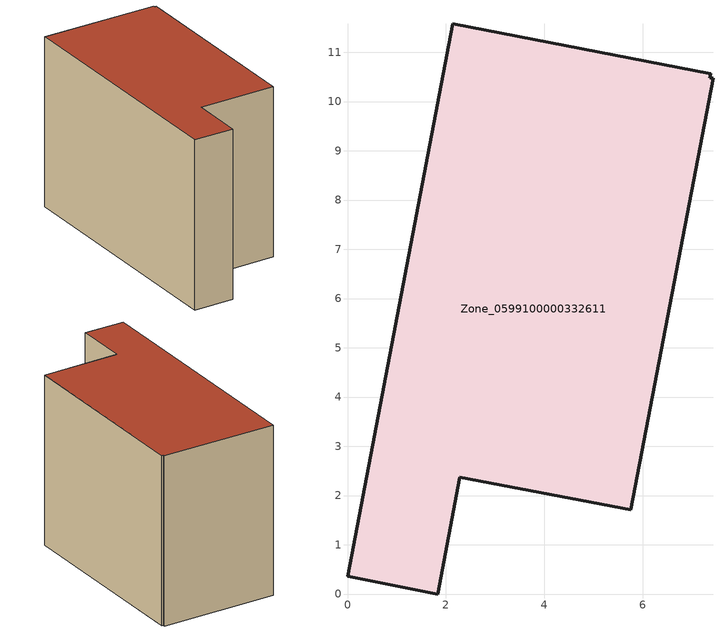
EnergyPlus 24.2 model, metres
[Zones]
Zone_0599100000332611
 floor ground (C_G): 0,0.36 2.14,11.57 7.38,10.57 7.36,10.48 7.42,10.47 5.75,1.71 2.28,2.37 1.83,0 z0
 wall outside (C_F): 2.14,11.57 0,0.36 1.83,0 2.28,2.37 5.75,1.71 7.42,10.47 7.36,10.48 7.38,10.57 2.14,11.57 z0:7.79
 roof outside (C_R): 5.75,1.71 7.42,10.47 7.36,10.48 7.38,10.57 2.14,11.57 0,0.36 1.83,0 2.28,2.37 z7.79
[BUILDING]
Pand.0599100000332611: North Axis=0; Terrain=City; Loads Convergence Tolerance Value=0.04; Temperature Convergence Tolerance Value=0.4; Solar Distribution=FullExterior; Maximum Number of Warmup Days=25; Minimum Number of Warmup Days=1
[Site:Location]
Rotterdam.The.Hague.AP_ZH_NLD Design_Conditions: Latitude=51.96; Longitude=4.45; Time Zone=1; Elevation=-4.5
[SITE:GROUNDTEMPERATURE:BUILDINGSURFACE]
18, 18, 18, 18, 18, 18, 18, 18, 18, 18, 18, 18
[MATERIAL] Thermal Absorptance=0.9; Solar Absorptance=0.7; Visible Absorptance=0.7
Name | Roughness | Thickness | Conductivity | Density | Specific Heat
G.TI.1975-1991 | MediumSmooth | 0.15 | 0.288461 | 540 | 1210
F.TI.1975-1991 | Rough | 0.3 | 0.230769 | 1920 | 840
R.TI.1975-1991 | MediumRough | 0.2 | 0.153846 | 1500 | 1000
[CONSTRUCTION]
C_G: G.TI.1975-1991
C_F: F.TI.1975-1991
C_R: R.TI.1975-1991
[ZONE]
Zone_0599100000332611: Type=1; Multiplier=1; Ceiling Height=Autocalculate; Volume=Autocalculate; Floor Area=autocalculate; Part of Total Floor Area=Yes
[ZONEINFILTRATION:DESIGNFLOWRATE]
Infil_Zone_0599100000332611: Zone or ZoneList or Space or SpaceList=Zone_0599100000332611; Schedule=AlwaysOn; Design Flow Rate Calculation Method=Flow/Area; Flow Rate per Floor Area=0.003; Constant Term Coefficient=1; Temperature Term Coefficient=0; Velocity Term Coefficient=0; Velocity Squared Term Coefficient=0
[HVACTEMPLATE:ZONE:IDEALLOADSAIRSYSTEM]
Zone_0599100000332611: Maximum Heating Supply Air Temperature=50; Minimum Cooling Supply Air Temperature=13; Maximum Heating Supply Air Humidity Ratio=0.0156; Minimum Cooling Supply Air Humidity Ratio=0.0077; Heating Limit=NoLimit; Cooling Limit=NoLimit; Dehumidification Control Type=ConstantSensibleHeatRatio; Cooling Sensible Heat Ratio=0.7; Dehumidification Setpoint=60; Humidification Control Type=None; Humidification Setpoint=30; Outdoor Air Method=None; Outdoor Air Flow Rate per Person=0.00944; Outdoor Air Flow Rate per Zone Floor Area=0; Outdoor Air Flow Rate per Zone=0; Demand Controlled Ventilation Type=None; Outdoor Air Economizer Type=NoEconomizer; Heat Recovery Type=None; Sensible Heat Recovery Effectiveness=0.7; Latent Heat Recovery Effectiveness=0.65
[ZONECONTROL:THERMOSTAT]
ThermostatControl_Zone_0599100000332611: Zone or ZoneList=Zone_0599100000332611; Control Type Schedule=DualSetpointControlType; Control 1=Thermostat_Zone_0599100000332611; Temperature Difference Between Cutout And Setpoint=0
[THERMOSTATSETPOINT:DUALSETPOINT]
Thermostat_Zone_0599100000332611: Heating Setpoint Temperature Schedule=HeatingSetpoint_Zone_0599100000332611; Cooling Setpoint Temperature Schedule=CoolingSetpoint_Zone_0599100000332611
[SCHEDULE:COMPACT]
HeatingSetpoint_Zone_0599100000332611: Through: 12/31, For: AllDays, Until: 24:00, 21
CoolingSetpoint_Zone_0599100000332611: Through: 12/31, For: AllDays, Until: 24:00, 24
DualSetpointControlType: Through: 12/31, For: AllDays, Until: 24:00, 4
AlwaysOn: Through: 12/31, For: AllDays, Until: 24:00, 1
